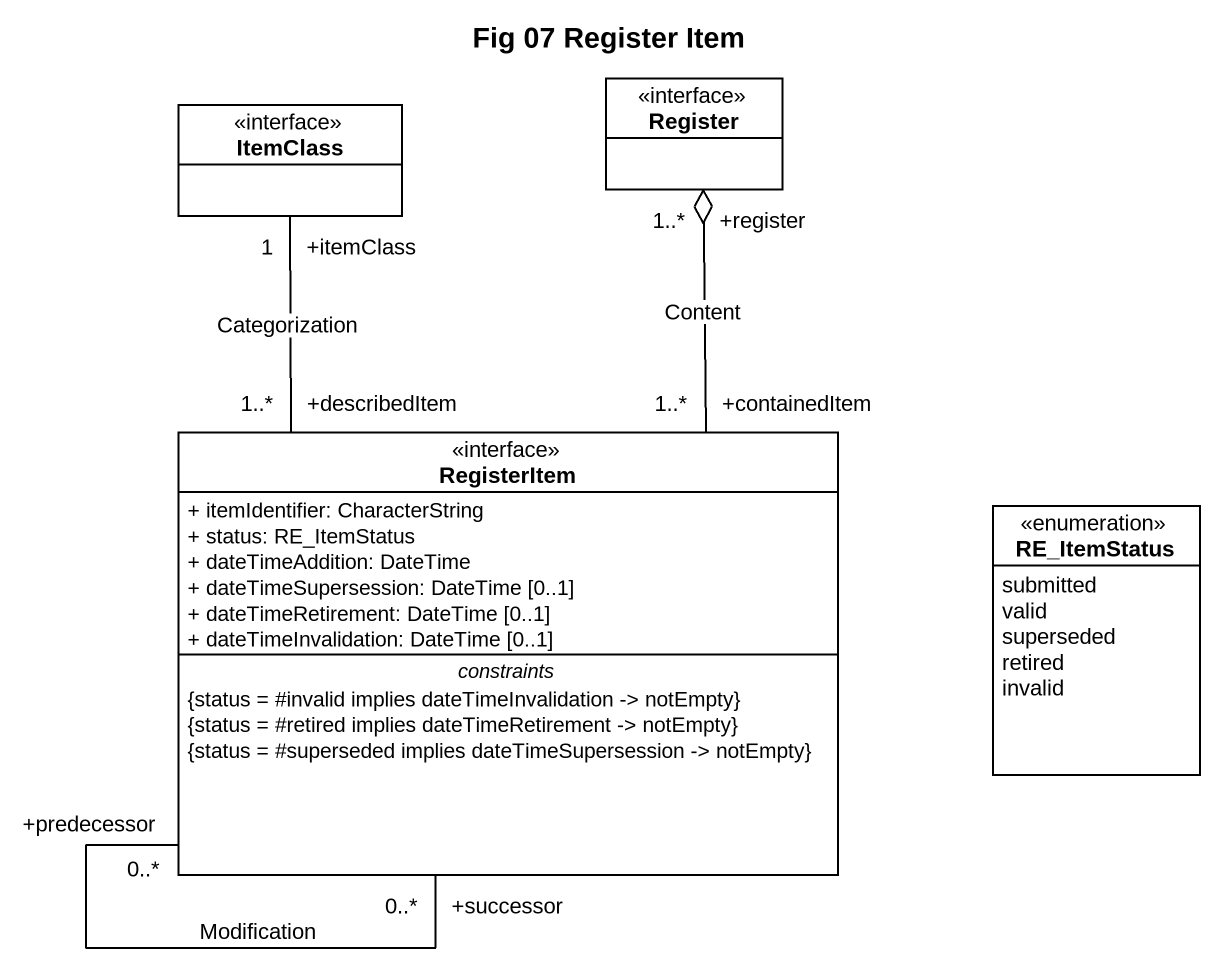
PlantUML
@startuml
title Fig 07 Register Item
hide circle
hide empty members
skinparam classAttributeIconSize 0
class ItemClass <<interface>> #FFFFFF
class Register <<interface>> #FFFFFF
class RegisterItem <<interface>> #FFFFFF {
  + itemIdentifier: CharacterString
  + status: RE_ItemStatus
  + dateTimeAddition: DateTime
  + dateTimeSupersession: DateTime [0..1]
  + dateTimeRetirement: DateTime [0..1]
  + dateTimeInvalidation: DateTime [0..1]
  -- constraints --
  {status = #invalid implies dateTimeInvalidation -> notEmpty}
  {status = #retired implies dateTimeRetirement -> notEmpty}
  {status = #superseded implies dateTimeSupersession -> notEmpty}
}
enum RE_ItemStatus #FFFFFF {
  submitted
  valid
  superseded
  retired
  invalid
}
Register "+register\n1..*" o-- "+containedItem\n1..*" RegisterItem : Content
RegisterItem "+describedItem\n1..*" -up- "+itemClass\n1" ItemClass : Categorization
RegisterItem "+predecessor\n0..*" -- "+successor\n0..*" RegisterItem : Modification
@enduml
